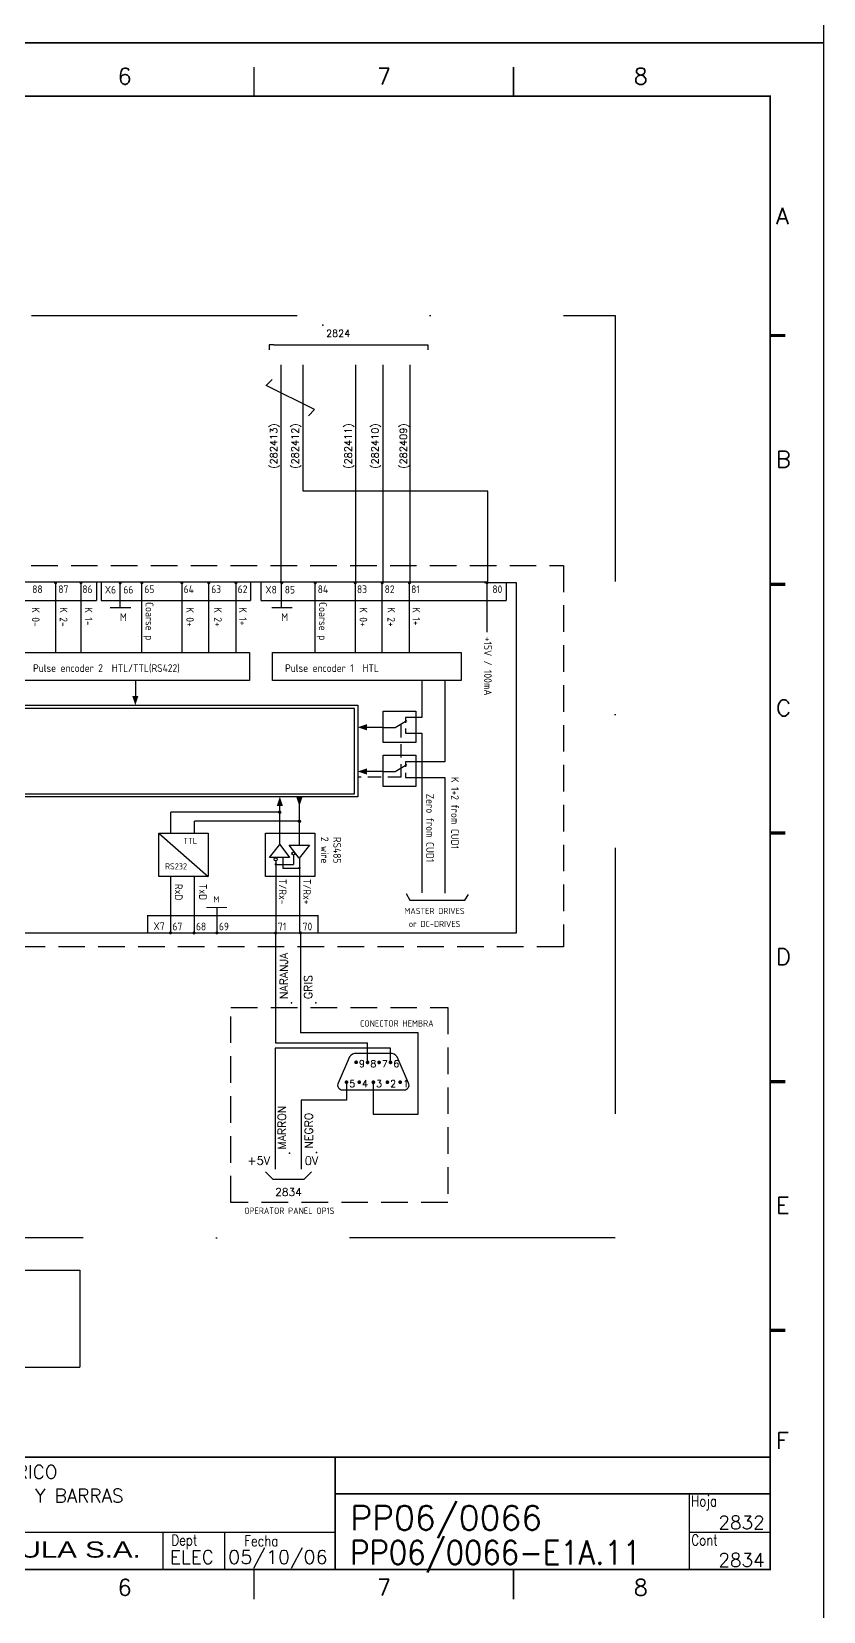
# Model space of a CAD drawing. Extents: x -4 to 416, y -4762 to 287.
# Drawn here: x 267.4 to 416.3, y -4463.1 to -4166.1 of the extents above; entities that cross this region are included whole.
import ezdxf
from ezdxf.enums import TextEntityAlignment as Align

# ---------------------------------------------------------------- set-up
doc = ezdxf.new("R2010")
doc.units = 0
doc.header["$LTSCALE"] = 10
doc.header["$MEASUREMENT"] = 0
for name, pattern in [('DASHDOT', [1, 0.5, -0.25, 0, -0.25]), ('DASHED', [0.75, 0.5, -0.25]), ('HIDDEN', [0.375, 0.25, -0.125])]:
    doc.linetypes.add(name, pattern=pattern)
doc.layers.get('0').update_dxf_attribs({"linetype": 'CONTINUOUS'})
for name, color, linetype in [('1', 7, 'CONTINUOUS'), ('10', 5, 'CONTINUOUS'), ('2', 7, 'CONTINUOUS'), ('3', 8, 'CONTINUOUS'), ('6', 7, 'DASHDOT'), ('8', 1, 'CONTINUOUS'), ('9', 6, 'CONTINUOUS'), ('DIBUJO', 7, 'CONTINUOUS'), ('NODE', 7, 'CONTINUOUS')]:
    doc.layers.add(name, color=color, linetype=linetype)
doc.styles.add('HELVETICA', font='HELV.SHX')
doc.styles.add('ISO', font='ISO')
doc.styles.add('LABEL', font='SIMPLEX', dxfattribs={"width": 0.8, "height": 4})
doc.styles.add('ROMANS', font='romans')
doc.styles.get("Standard").update_dxf_attribs({"font": 'simplex'})

# ---------------------------------------------------------------- blocks, each defined once
blk = doc.blocks.new('NOD', base_point=(237.5, 170))
at = {"layer": 'NODE'}
blk.add_point((237.5, 170), dxfattribs=at)
blk = doc.blocks.new('PAGINA')
at = {"layer": '2'}
blk.add_blockref('NOD', (-1, -1), dxfattribs=at)
at = {"layer": '8', "style": 'ROMANS'}
blk.add_attdef('NPA', (0, -4.325), '', height=2, dxfattribs=at)
at = {"layer": '9', "style": 'ROMANS'}
blk.add_attdef('NP', (0, 0), '', height=2, dxfattribs=at)
blk = doc.blocks.new('newcajec')
at = {"layer": '1'}
for p, q in [((179.4, 20.85), (0.13, 20.85)), ((7, 20.85), (7, 0)), ((71, 20.85), (71, 0)), ((84, 20.85), (84, 0.09)), ((99, 20.85), (99, 0)), ((215.2, 20.8), (215.2, 0)), ((184.64, 20.18), (184.81, 20.01)), ((184.81, 20.01), (185.18, 20.25)), ((10.6, 16.64), (0, 16.64)), ((10.6, 16.64), (99, 16.64)), ((10.6, 12.48), (0, 12.48)), ((10.6, 12.48), (99, 12.48)), ((179.4, 13.87), (215.2, 13.87)), ((368, 14.06), (368, 0)), ((10.6, 8.32), (0, 8.32)), ((10.6, 8.32), (99, 8.32)), ((179.4, 6.93), (267.63, 6.93)), ((267.63, 6.93), (302.5, 6.93)), ((270.63, 6.91), (270.63, 0)), ((282.07, 6.93), (282.07, 0)), ((368, 6.93), (383, 6.93)), ((10.6, 4.16), (0, 4.16)), ((10.6, 4.16), (99, 4.16))]:
    blk.add_line(p, q, dxfattribs=at)
for points in [[(47.5, 272.5, 0.3, 0.3, 0), (47.5, 277.91, 0.3, 0.3, 0)], [(95.5, 272.5, 0.3, 0.3, 0), (95.5, 277.91, 0.3, 0.3, 0)], [(143.5, 272.5, 0.3, 0.3, 0), (143.5, 277.91, 0.3, 0.3, 0)], [(191.5, 272.5, 0.3, 0.3, 0), (191.5, 277.91, 0.3, 0.3, 0)], [(239.5, 272.5, 0.3, 0.3, 0), (239.5, 277.91, 0.3, 0.3, 0)], [(287.5, 272.5, 0.3, 0.3, 0), (287.5, 277.91, 0.3, 0.3, 0)], [(335.5, 272.5, 0.3, 0.3, 0), (335.5, 277.91, 0.3, 0.3, 0)], [(-2.99, 228.23, 0.6, 0.6, 0), (-0.18, 228.23, 0.6, 0.6, 0)], [(383.01, 228.23, 0.6, 0.6, 0), (385.82, 228.23, 0.6, 0.6, 0)], [(-2.99, 182.23, 0.6, 0.6, 0), (-0.18, 182.23, 0.6, 0.6, 0)], [(383.01, 182.23, 0.6, 0.6, 0), (385.82, 182.23, 0.6, 0.6, 0)], [(-2.99, 136.23, 0.6, 0.6, 0), (-0.18, 136.23, 0.6, 0.6, 0)], [(383.01, 136.23, 0.6, 0.6, 0), (385.82, 136.23, 0.6, 0.6, 0)], [(-2.99, 90.23, 0.6, 0.6, 0), (-0.18, 90.23, 0.6, 0.6, 0)], [(383.01, 90.23, 0.6, 0.6, 0), (385.82, 90.23, 0.6, 0.6, 0)], [(-2.99, 44.23, 0.6, 0.6, 0), (-0.18, 44.23, 0.6, 0.6, 0)], [(383.01, 44.23, 0.6, 0.6, 0), (385.82, 44.23, 0.6, 0.6, 0)], [(383, 20.8, 0.3, 0.3, 0), (179.4, 20.8, 0.3, 0.3, 0), (179.4, 0, 0.3, 0.3, 0)], [(302.5, 20.8, 0.3, 0.3, 0), (302.5, 0, 0.3, 0.3, 0)], [(302.5, 14, 0.3, 0.3, 0), (383, 14, 0.3, 0.3, 0)], [(47.5, -5.5, 0.3, 0.3, 0), (47.5, -0.09, 0.3, 0.3, 0)], [(95.5, -5.5, 0.3, 0.3, 0), (95.5, -0.09, 0.3, 0.3, 0)], [(143.5, -5.5, 0.3, 0.3, 0), (143.5, -0.09, 0.3, 0.3, 0)], [(191.5, -5.5, 0.3, 0.3, 0), (191.5, -0.09, 0.3, 0.3, 0)], [(239.5, -5.5, 0.3, 0.3, 0), (239.5, -0.09, 0.3, 0.3, 0)], [(287.5, -5.5, 0.3, 0.3, 0), (287.5, -0.09, 0.3, 0.3, 0)], [(335.5, -5.5, 0.3, 0.3, 0), (335.5, -0.09, 0.3, 0.3, 0)]]:
    blk.add_lwpolyline(points, format="xyseb", dxfattribs=at)
at = {"layer": '1', "const_width": 0.3}
blk.add_lwpolyline([(0, 0), (0, 272.5), (383, 272.5), (383, 0)], close=True, dxfattribs=at)
at = {"layer": '2', "color": 14}
for p, q in [((221.42, 4.69), (221.42, 5.81)), ((221.42, 2.47), (221.42, 3.58))]:
    blk.add_line(p, q, dxfattribs=at)
for points in [[(220.05, 5.81), (220.05, 6.92), (226.74, 5.81), (226.74, 6.92)], [(221.42, 2.47), (220.05, 2.47), (221.42, 5.81), (220.05, 5.81)], [(221.42, 4.69), (224.25, 4.69), (221.42, 3.58), (224.25, 3.58)], [(224.25, 5.81), (225.37, 5.81), (225.37, 4.69)], [(224.25, 3.58), (225.37, 3.58), (225.37, 2.47)], [(225.37, 5.81), (226.74, 5.81), (225.37, 1.35), (226.74, 1.35)], [(224.25, 0.24), (224.25, 2.47), (220.05, 0.24), (220.05, 2.47)], [(226.74, 1.35), (226.74, 0.24), (224.25, 1.35), (224.25, 0.24)]]:
    blk.add_solid(points, dxfattribs=at)
at = {"layer": '1', "style": 'ROMANS'}
for s, p in [('1', (22.29, 274.68)), ('2', (70.29, 274.68)), ('3', (118.29, 274.68)), ('4', (166.29, 274.68)), ('5', (214.29, 274.68)), ('6', (262.29, 274.68)), ('7', (310.29, 274.68)), ('8', (357.79, 274.68)), ('A', (-4.37, 248.84)), ('A', (384.13, 248.84)), ('B', (-4.37, 203.84)), ('B', (384.13, 203.84)), ('C', (-4.37, 157.84)), ('C', (384.13, 157.84)), ('D', (-4.37, 111.84)), ('D', (384.13, 111.84)), ('E', (-4.37, 65.84)), ('E', (384.13, 65.84)), ('F', (-4.37, 22.34)), ('F', (384.13, 22.34)), ('1', (22.29, -4.82)), ('2', (70.29, -4.82)), ('3', (118.29, -4.82)), ('4', (166.29, -4.82)), ('5', (214.29, -4.82)), ('6', (262.29, -4.82)), ('7', (310.29, -4.82)), ('8', (357.79, -4.82))]:
    blk.add_text(s, height=3, dxfattribs=at).set_placement(p)
at = {"layer": '1', "style": 'LABEL', "width": 0.8}
for s, p in [('Diseno comprobado por', (179.73, 18.27)), ('Dibujo comprobado por', (179.81, 11.47)), ('Hoja', (368.38, 11.66)), ('Dibujado por', (179.83, 4.64)), ('Fecha', (285.71, 4.3)), ('Cont', (368.43, 4.46)), ('No', (2.23, 1.05)), ('Revision', (8, 1.05))]:
    blk.add_text(s, height=2, dxfattribs=at).set_placement(p)
for s, p in [('Dept', (274.61, 4.44)), ('Elaborado', (77.5, 1.05)), ('Fecha', (91.5, 1.05))]:
    blk.add_text(s, height=2, dxfattribs=at).set_placement(p, align=Align.CENTER)
at = {"layer": '10', "style": 'ROMANS'}
for tag, p in [('REV41', (3.5, 18.74)), ('REV43', (77.7, 18.74)), ('REV31', (3.5, 14.58)), ('REV33', (77.7, 14.58)), ('REV21', (3.5, 10.42)), ('REV23', (77.7, 10.42)), ('REV11', (3.5, 6.27)), ('REV13', (77.7, 6.27))]:
    blk.add_attdef(tag, text='', height=2.5, dxfattribs=at).set_placement(p, align=Align.MIDDLE)
for tag, p, height in [('REV42', (8, 17.49), 2.5), ('SHEETNAME1', (100.5, 15.83), 2.5), ('DOCUMENTTYPE', (216.43, 16.8), 2.5), ('NOTA', (305.32, 15.8), 3), ('REV32', (8, 13.33), 2.5), ('DESIGNCHECK', (180.74, 14.83), 2.5), ('OBJECT', (216.43, 12.4), 2.5), ('SHEETNAME2', (100.5, 11.67), 2.5), ('ORDER', (305.32, 7.3), 4.5), ('REV22', (8, 9.17), 2.5), ('SHEETNAME3', (100.5, 7.51), 2.5), ('DRAWINGCHECK', (180.53, 7.71), 2.5), ('CUSTOMER', (216.43, 8.08), 2.5), ('REV12', (8, 5.01), 2.5), ('SHEETNAME4', (100.5, 3.35), 2.5), ('USER', (180.63, 0.71), 2.5), ('DEPARTMENT', (271.93, 1.05), 2.5), ('DOCUMENT_ID', (305.32, 0.93), 4.4)]:
    blk.add_attdef(tag, p, '', height=height, dxfattribs=at)
for tag, width, p, p2 in [('REV44', 1.221199, (84.53, 17.49), (98.48, 17.49)), ('REV34', 1.221199, (84.53, 13.33), (98.48, 13.33)), ('REV24', 1.221199, (84.53, 9.17), (98.48, 9.17)), ('REV14', 1.221199, (84.53, 5.01), (98.48, 5.01)), ('CREATED2', 7.039915, (282.71, 1.05), (301.14, 1.05))]:
    blk.add_attdef(tag, text='', height=2.5, dxfattribs=dict(at, width=width)).set_placement(p, p2, align=Align.FIT)
for tag, p in [('SHEET', (382, 7.43)), ('NEXTSHEET', (382, 0.5))]:
    blk.add_attdef(tag, text='', height=2.5, dxfattribs=at).set_placement(p, align=Align.RIGHT)
at = {"layer": 'DIBUJO', "color": 14, "style": 'HELVETICA', "width": 1.3}
blk.add_text('RUSSULA S.A.', height=3, dxfattribs=at).set_placement((229, 2.19))
blk = doc.blocks.new('$PP313')
at = {"layer": '2'}
blk.add_blockref('NOD', (0, 0), dxfattribs=at)
at = {"layer": '8'}
blk.add_attdef('1A', (1, -3.325), '', height=2.15, dxfattribs=at)
at = {"layer": '9'}
blk.add_attdef('ID', (1, 1), '', height=2.15, dxfattribs=at)

msp = doc.modelspace()

# ---------------------------------------------------------------- linework, layer by layer
at = {"linetype": 'DASHED'}
for p, q in [((72.32, -4266.46), (367.43, -4266.46)), ((367.43, -4266.46), (367.43, -4338.14)), ((367.43, -4338.14), (72.32, -4338.14))]:
    msp.add_line(p, q, dxfattribs=at)
for p, q in [((352.89, -4269.63), (87.51, -4269.63)), ((271.96, -4282.69), (271.96, -4269.72)), ((276.71, -4282.69), (276.71, -4269.72)), ((284.08, -4274.4), (284.08, -4269.72)), ((288.14, -4282.69), (288.14, -4269.72)), ((295.7, -4282.69), (295.7, -4269.72)), ((300.73, -4282.69), (300.73, -4269.72)), ((305.88, -4282.69), (305.88, -4269.72)), ((314.43, -4274.4), (314.43, -4269.72)), ((320.76, -4282.69), (320.76, -4269.72)), ((328.32, -4282.69), (328.32, -4269.72)), ((333.34, -4282.69), (333.34, -4269.72)), ((338.49, -4282.69), (338.49, -4269.72)), ((353.11, -4278.99), (353.11, -4269.72)), ((286.93, -4288.06), (286.93, -4291.49)), ((340.81, -4288.06), (340.81, -4295.05)), ((333.41, -4296.91), (329.99, -4296.91)), ((340.81, -4298), (340.81, -4327.99)), ((333.41, -4305.22), (329.99, -4305.22)), ((314.06, -4318.88), (314.06, -4311.19)), ((317.77, -4319.04), (317.77, -4311.19)), ((312.14, -4321.36), (314.07, -4318.92)), ((314.07, -4318.92), (315.93, -4321.36)), ((315.87, -4319.06), (319.67, -4319.06)), ((317.73, -4321.5), (315.87, -4319.06)), ((319.67, -4319.06), (317.73, -4321.5)), ((315.93, -4321.36), (312.14, -4321.36)), ((302.25, -4330.75), (302.25, -4335.43)), ((313.3, -4335.55), (313.3, -4356.22)), ((313.3, -4356.22), (330.59, -4356.22)), ((340.12, -4354.34), (317.97, -4354.34)), ((330.59, -4359.89), (330.59, -4356.22)), ((340.12, -4369.63), (340.12, -4354.34)), ((334.9, -4357.22), (313.19, -4357.22)), ((313.19, -4357.22), (313.19, -4375.05)), ((334.9, -4359.89), (334.9, -4357.22)), ((326.62, -4363.61), (326.62, -4366.97)), ((331.67, -4363.61), (331.67, -4369.63)), ((326.62, -4366.97), (318.12, -4366.97)), ((318.12, -4366.97), (318.12, -4375.05)), ((331.67, -4369.63), (340.12, -4369.63)), ((312.77, -4381.87), (311.38, -4380.48)), ((318.68, -4381.87), (320.07, -4380.48)), ((312.77, -4381.87), (318.68, -4381.87))]:
    msp.add_line(p, q)
at = {"color": 3}
for p, q in [((279.59, -4269.73), (279.59, -4273.04)), ((280.5, -4269.73), (280.5, -4273.04)), ((308.54, -4269.72), (308.54, -4273.07)), ((310.51, -4269.72), (310.51, -4273.02)), ((356.68, -4269.72), (356.68, -4273.07)), ((263.64, -4273.07), (279.59, -4273.07)), ((280.5, -4273.07), (308.54, -4273.07)), ((310.52, -4273.07), (356.68, -4273.07)), ((103.25, -4292.76), (328.73, -4292.76)), ((328.15, -4293.34), (103.82, -4293.34)), ((328.15, -4309.39), (328.15, -4293.34)), ((328.73, -4292.76), (328.73, -4309.97)), ((103.82, -4309.39), (328.15, -4309.39)), ((328.73, -4309.97), (103.25, -4309.97)), ((289.27, -4335.54), (289.27, -4332.23)), ((289.27, -4332.25), (321.27, -4332.25)), ((321.31, -4335.54), (321.31, -4332.23))]:
    msp.add_line(p, q, dxfattribs=at)
at = {"color": 0}
msp.add_line((87.51, -4335.54), (358.57, -4335.54), dxfattribs=at)
for points, format in [([(271.77, -4269.72, 0.289, 0.289, 1), (272.06, -4269.72, 0.289, 0.289, 1)], "xyseb"), ([(276.55, -4269.72, 0.289, 0.289, 1), (276.83, -4269.72, 0.289, 0.289, 1)], "xyseb"), ([(283.93, -4269.72, 0.289, 0.289, 1), (284.22, -4269.72, 0.289, 0.289, 1)], "xyseb"), ([(288, -4269.72, 0.289, 0.289, 1), (288.28, -4269.72, 0.289, 0.289, 1)], "xyseb"), ([(295.52, -4269.72, 0.289, 0.289, 1), (295.81, -4269.72, 0.289, 0.289, 1)], "xyseb"), ([(300.58, -4269.72, 0.289, 0.289, 1), (300.87, -4269.72, 0.289, 0.289, 1)], "xyseb"), ([(305.69, -4269.72, 0.289, 0.289, 1), (305.98, -4269.72, 0.289, 0.289, 1)], "xyseb"), ([(314.29, -4269.72, 0.289, 0.289, 1), (314.58, -4269.72, 0.289, 0.289, 1)], "xyseb"), ([(320.61, -4269.72, 0.289, 0.289, 1), (320.9, -4269.72, 0.289, 0.289, 1)], "xyseb"), ([(328.13, -4269.72, 0.289, 0.289, 1), (328.42, -4269.72, 0.289, 0.289, 1)], "xyseb"), ([(333.2, -4269.72, 0.289, 0.289, 1), (333.49, -4269.72, 0.289, 0.289, 1)], "xyseb"), ([(338.31, -4269.72, 0.289, 0.289, 1), (338.6, -4269.72, 0.289, 0.289, 1)], "xyseb"), ([(352.91, -4269.72, 0.289, 0.289, 1), (353.19, -4269.72, 0.289, 0.289, 1)], "xyseb"), ([(293.38, -4335.54, 0.289, 0.289, 1), (293.67, -4335.54, 0.289, 0.289, 1)], "xyseb"), ([(297.8, -4335.54, 0.289, 0.289, 1), (298.09, -4335.54, 0.289, 0.289, 1)], "xyseb"), ([(302.11, -4335.54, 0.289, 0.289, 1), (302.4, -4335.54, 0.289, 0.289, 1)], "xyseb"), ([(313.16, -4335.54, 0.289, 0.289, 1), (313.45, -4335.54, 0.289, 0.289, 1)], "xyseb"), ([(317.82, -4335.54, 0.289, 0.289, 1), (318.11, -4335.54, 0.289, 0.289, 1)], "xyseb"), ([(328.53, -4358.22, 0.267949), (327.19, -4358.85), (325.03, -4363.77, 0.541238), (325.87, -4365.06), (331.67, -4365.06), (337.47, -4365.06, 0.541238), (338.31, -4363.77), (336.15, -4358.85, 0.267949), (334.81, -4358.22), (331.67, -4358.22)], "xyb")]:
    msp.add_lwpolyline(points, format=format, close=True)
for points in [[(286.91, -4292.73, 0, 1.16, 0), (286.91, -4291, 1.16, 1.16, 0)], [(328.74, -4296.89, 0, 1.16, 0), (330.48, -4296.89, 1.16, 1.16, 0)], [(328.74, -4305.2, 0, 1.16, 0), (330.48, -4305.2, 1.16, 1.16, 0)], [(314.08, -4309.94, 0, 1.16, 0), (314.08, -4311.67, 1.16, 1.16, 0)], [(317.76, -4311.76, 0, 1.16, 0), (317.76, -4310.02, 1.16, 1.16, 0)]]:
    msp.add_lwpolyline(points, format="xyseb")
at = {"linetype": 'DASHED'}
msp.add_lwpolyline([(304.88, -4349.58), (345.66, -4349.58), (345.66, -4386.24), (304.88, -4386.24)], close=True, dxfattribs=at)
at = {"const_width": 0.35}
for points in [[(328.26, -4359.87, 1), (328.61, -4359.87, 1)], [(330.41, -4359.89, 1), (330.76, -4359.89, 1)], [(332.58, -4359.89, 1), (332.93, -4359.89, 1)], [(334.72, -4359.89, 1), (335.07, -4359.89, 1)], [(326.45, -4363.61, 1), (326.8, -4363.61, 1)], [(328.85, -4363.61, 1), (329.2, -4363.61, 1)], [(331.5, -4363.61, 1), (331.85, -4363.61, 1)], [(334.14, -4363.61, 1), (334.49, -4363.61, 1)], [(336.55, -4363.61, 1), (336.9, -4363.61, 1)]]:
    msp.add_lwpolyline(points, format="xyb", close=True, dxfattribs=at)
at = {"layer": '2', "linetype": 'DASHDOT', "ltscale": 10}
for p, q in [((67.16, -4219.47), (377.17, -4219.47)), ((377.17, -4219.47), (377.17, -4392.89)), ((377.17, -4392.89), (67.16, -4392.89))]:
    msp.add_line(p, q, dxfattribs=at)
at = {"layer": '2', "color": 7}
for p, q in [((311.53, -4232.62), (312.67, -4231.49)), ((320.62, -4237.17), (311.53, -4232.62)), ((319.49, -4238.31), (320.62, -4237.17))]:
    msp.add_line(p, q, dxfattribs=at)
at = {"layer": '2'}
for p, q in [((358.57, -4335.54), (358.57, -4269.64)), ((345.14, -4288.13), (345.14, -4303.36)), ((333.51, -4296.94), (335.78, -4296.94)), ((335.78, -4296.94), (337.99, -4295.6)), ((340.81, -4295.05), (337.71, -4295.05)), ((337.71, -4295.05), (337.71, -4296.02)), ((337.71, -4297.12), (337.71, -4298)), ((337.71, -4298), (340.81, -4298)), ((340.81, -4303.36), (337.71, -4303.36)), ((337.71, -4303.36), (337.71, -4304.33)), ((345.14, -4303.36), (338.98, -4303.36)), ((333.51, -4305.2), (335.78, -4305.2)), ((335.78, -4305.2), (337.99, -4303.86)), ((337.71, -4305.43), (337.71, -4306.31)), ((337.71, -4306.31), (340.81, -4306.31)), ((338.98, -4306.31), (345.14, -4306.31)), ((345.14, -4306.31), (345.14, -4328.06)), ((314.09, -4312.86), (293.6, -4312.86)), ((293.6, -4316.81), (293.6, -4312.86)), ((317.78, -4314.54), (298.02, -4314.54)), ((298.02, -4316.81), (298.02, -4314.54)), ((291.36, -4316.83), (300.62, -4324.97)), ((316.65, -4320.92), (316.65, -4322.66)), ((313.34, -4322.02), (313.34, -4335.43)), ((313.36, -4322.66), (316.65, -4322.66)), ((314.66, -4321.41), (314.66, -4323.35)), ((314.66, -4323.35), (317.87, -4323.35)), ((317.79, -4321.53), (317.79, -4335.28)), ((293.6, -4335.5), (293.6, -4324.94)), ((298.02, -4335.5), (298.02, -4324.94)), ((337.82, -4328.12), (338.54, -4329.36)), ((338.54, -4329.36), (348.85, -4329.36)), ((348.85, -4329.36), (349.54, -4328.3))]:
    msp.add_line(p, q, dxfattribs=at)
at = {"layer": '2', "linetype": 'HIDDEN'}
for p, q in [((336.87, -4296.31), (336.87, -4306.29)), ((336.87, -4306.29), (328.73, -4306.29))]:
    msp.add_line(p, q, dxfattribs=at)
at = {"layer": '2', "const_width": 0.197}
for points in [[(282.17, -4274.4), (286.1, -4274.4)], [(312.52, -4274.4), (316.45, -4274.4)], [(304.16, -4330.75), (300.24, -4330.75)]]:
    msp.add_lwpolyline(points, dxfattribs=at)
at = {"layer": '2'}
for points in [[(264.43, -4282.82), (308.41, -4282.82), (308.41, -4288.09), (264.43, -4288.09)], [(312.72, -4282.82), (348.17, -4282.82), (348.17, -4288.09), (312.72, -4288.09)], [(333.53, -4293.84), (339.68, -4293.84), (339.68, -4299.73), (333.53, -4299.73)], [(333.53, -4302.16), (339.68, -4302.16), (339.68, -4308.04), (333.53, -4308.04)], [(291.34, -4316.81), (300.62, -4316.81), (300.62, -4324.95), (291.34, -4324.95)], [(311.39, -4316.81), (320.67, -4316.81), (320.67, -4324.95), (311.39, -4324.95)]]:
    msp.add_lwpolyline(points, close=True, dxfattribs=at)
for points, const_width in [([(313.89, -4312.86, 1), (314.25, -4312.86, 1)], 0.296), ([(317.6, -4314.56, 1), (317.96, -4314.56, 1)], 0.296), ([(313.2, -4322.67, 1), (313.47, -4322.67, 1)], 0.197), ([(317.65, -4323.33, 1), (317.91, -4323.33, 1)], 0.197)]:
    msp.add_lwpolyline(points, format="xyb", close=True, dxfattribs=dict(at, const_width=const_width))
for centre in [(316.65, -4320.62), (313.3, -4321.71)]:
    msp.add_circle(centre, 0.301, dxfattribs=at)
at = {"layer": '3', "color": 0}
msp.add_line((352.59, -4269.64), (358.54, -4269.64), dxfattribs=at)
at = {"layer": '6', "ltscale": 10}
for p, q in [((239.92, -4398.92), (276.44, -4398.92)), ((276.44, -4398.92), (276.44, -4417.19)), ((239.92, -4417.19), (276.44, -4417.19))]:
    msp.add_line(p, q, dxfattribs=at)
at = {"layer": 'DIBUJO'}
for p, q in [((312.96, -4225), (312.05, -4225)), ((312.05, -4225), (312.05, -4225.91)), ((312.96, -4225), (341.04, -4225)), ((341.04, -4225), (341.95, -4225)), ((341.95, -4225), (341.95, -4225.91)), ((314.32, -4269.63), (314.32, -4228.76)), ((318.46, -4252.47), (318.46, -4228.76)), ((328.4, -4269.63), (328.4, -4228.76)), ((333.49, -4269.72), (333.49, -4228.76)), ((338.6, -4269.72), (338.6, -4228.76)), ((353.19, -4252.47), (318.46, -4252.47)), ((353.19, -4269.72), (353.19, -4252.47)), ((317.97, -4335.54), (317.97, -4354.34)), ((313.19, -4375.05), (313.19, -4379.96)), ((318.12, -4375.05), (318.12, -4379.96))]:
    msp.add_line(p, q, dxfattribs=at)
for points in [[(-3.68, -3871.24), (416.32, -3871.24), (416.32, -4168.24), (-3.68, -4168.24), (-3.68, -3871.24)], [(-3.68, -4168.24), (416.32, -4168.24), (416.32, -4465.24), (-3.68, -4465.24), (-3.68, -4168.24)]]:
    msp.add_lwpolyline(points, dxfattribs=at)

# ---------------------------------------------------------------- block references
at = {"xscale": 0.6568181818181466, "yscale": 0.6568181818181466, "zscale": 0.6568181818181466}
msp.add_blockref('PAGINA', (322.8, -4220.64), dxfattribs=at).add_auto_attribs({'NPA': '2824'})
ref = msp.add_blockref('$PP313', (316.26, -4348.68), dxfattribs=dict(xscale=0.6995454545455521, yscale=0.6995454545455521, zscale=0.6995454545455521, rotation=90))
ref.add_attrib('ID', 'NARANJA', (315.56, -4347.98), dxfattribs={"layer": '9', "height": 1.504, "rotation": 90, "style": 'ROMANS'})
ref = msp.add_blockref('$PP313', (320.87, -4348.68), dxfattribs=dict(xscale=0.6995454545455521, yscale=0.6995454545455521, zscale=0.6995454545455521, rotation=90))
ref.add_attrib('ID', 'GRIS', (320.17, -4347.98), dxfattribs={"layer": '9', "height": 1.504, "rotation": 90, "style": 'ROMANS'})
ref = msp.add_blockref('$PP313', (315.92, -4376.97), dxfattribs=dict(xscale=0.6995454545455521, yscale=0.6995454545455521, zscale=0.6995454545455521, rotation=90))
ref.add_attrib('ID', 'MARRON', (315.22, -4376.27), dxfattribs={"layer": '9', "height": 1.504, "rotation": 90, "style": 'ROMANS'})
ref = msp.add_blockref('$PP313', (320.97, -4376.81), dxfattribs=dict(xscale=0.6995454545455521, yscale=0.6995454545455521, zscale=0.6995454545455521, rotation=90))
ref.add_attrib('ID', 'NEGRO', (320.27, -4376.11), dxfattribs={"layer": '9', "height": 1.504, "rotation": 90, "style": 'ROMANS'})
at = {"layer": '2', "color": 7}
ref = msp.add_blockref('newcajec', (17, -4455.22), dxfattribs=dict(at, xscale=1.016442892079945, yscale=1.016442892079945, zscale=1.016442892079945))
ref.add_attrib('REV24', '28/05/07', dxfattribs={"layer": '10', "height": 2.541, "style": 'ROMANS', "width": 0.728168}).set_placement((102.91, -4445.89), (117.1, -4445.89), align=Align.FIT)
ref.add_attrib('SHEETNAME3', 'T400', (119.15, -4447.59), dxfattribs={"layer": '10', "height": 2.541, "style": 'ROMANS'})
ref.add_attrib('SHEETNAME2', 'CONVERTIDOR C.C. TIJERA 18RM', (119.15, -4443.36), dxfattribs={"layer": '10', "height": 2.5411, "style": 'ROMANS'})
ref.add_attrib('SHEETNAME1', '+TA111', (119.15, -4439.13), dxfattribs={"layer": '10', "height": 2.541, "style": 'ROMANS'})
ref.add_attrib('USER', 'J.PAZOS', (200.6, -4454.5), dxfattribs={"layer": '10', "height": 2.541, "style": 'ROMANS'})
ref.add_attrib('DRAWINGCHECK', 'J.L.C.C.', (200.5, -4447.38), dxfattribs={"layer": '10', "height": 2.541, "style": 'ROMANS'})
ref.add_attrib('DESIGNCHECK', 'J.M. CEDEIRA', (200.71, -4440.14), dxfattribs={"layer": '10', "height": 2.5411, "style": 'ROMANS'})
ref.add_attrib('REV22', 'As-built', (25.13, -4445.89), dxfattribs={"layer": '10', "height": 2.541, "style": 'ROMANS'})
ref.add_attrib('REV12', 'Aprobación documentación', (25.13, -4450.12), dxfattribs={"layer": '10', "height": 2.5411, "style": 'ROMANS'})
ref.add_attrib('REV21', '1', dxfattribs={"layer": '10', "height": 2.54, "style": 'ROMANS'}).set_placement((20.56, -4444.62), align=Align.MIDDLE)
ref.add_attrib('REV11', '0', dxfattribs={"layer": '10', "height": 2.54, "style": 'ROMANS'}).set_placement((20.56, -4448.85), align=Align.MIDDLE)
ref.add_attrib('SHEETNAME4', '-', (119.15, -4451.82), dxfattribs={"layer": '10', "height": 2.54, "style": 'ROMANS'})
ref.add_attrib('REV14', '18/10/06', dxfattribs={"layer": '10', "height": 2.541, "style": 'ROMANS', "width": 0.728168}).set_placement((102.91, -4450.12), (117.1, -4450.12), align=Align.FIT)
ref.add_attrib('REV23', 'C.C.R.', dxfattribs={"layer": '10', "height": 2.541, "style": 'ROMANS'}).set_placement((95.98, -4444.62), align=Align.MIDDLE)
ref.add_attrib('REV13', 'PAZOS', dxfattribs={"layer": '10', "height": 2.541, "style": 'ROMANS'}).set_placement((95.98, -4448.85), align=Align.MIDDLE)
ref.add_attrib('DOCUMENT_ID', 'PP06/0066-E1A.11', (327.34, -4454.27), dxfattribs={"layer": '10', "height": 4.4723, "style": 'ROMANS', "width": 0.9})
ref.add_attrib('ORDER', 'PP06/0066', (327.34, -4447.8), dxfattribs={"layer": '10', "height": 4.574, "style": 'ROMANS'})
ref.add_attrib('CUSTOMER', 'ACINDAR', (236.99, -4447), dxfattribs={"layer": '10', "height": 2.541, "style": 'ROMANS'})
ref.add_attrib('OBJECT', 'TREN DE ROLLOS Y BARRAS', (236.99, -4442.61), dxfattribs={"layer": '10', "height": 2.5411, "style": 'ROMANS'})
ref.add_attrib('DOCUMENTTYPE', 'ESQUEMA ELECTRICO', (236.99, -4438.14), dxfattribs={"layer": '10', "height": 2.5411, "style": 'ROMANS'})
ref.add_attrib('CREATED2', '05/10/06', dxfattribs={"layer": '10', "height": 2.541, "style": 'ROMANS', "width": 0.961976}).set_placement((304.36, -4454.16), (323.1, -4454.16), align=Align.FIT)
ref.add_attrib('DEPARTMENT', 'ELEC', (293.4, -4454.16), dxfattribs={"layer": '10', "height": 2.541, "style": 'ROMANS'})
ref.add_attrib('NEXTSHEET', '2834', dxfattribs={"layer": '10', "height": 2.541, "style": 'ROMANS'}).set_placement((405.28, -4454.71), align=Align.RIGHT)
ref.add_attrib('SHEET', '2832', dxfattribs={"layer": '10', "height": 2.541, "style": 'ROMANS'}).set_placement((405.28, -4447.66), align=Align.RIGHT)

# ---------------------------------------------------------------- texts
at = {"style": 'ISO'}
for s, height, p in [('88', 1.445, (267.51, -4271.66)), ('87', 1.445, (272.42, -4271.66)), ('86', 1.445, (276.94, -4271.66)), ('X6', 1.445, (281.17, -4271.74)), ('66', 1.445, (284.66, -4271.74)), ('65', 1.445, (288.6, -4271.66)), ('64', 1.445, (295.99, -4271.66)), ('63', 1.445, (301.18, -4271.66)), ('62', 1.445, (306.16, -4271.66)), ('X8', 1.445, (311.37, -4271.74)), ('85', 1.445, (315.01, -4271.74)), ('84', 1.445, (321.21, -4271.66)), ('83', 1.445, (328.6, -4271.66)), ('82', 1.445, (333.8, -4271.66)), ('81', 1.445, (338.78, -4271.66)), ('80', 1.445, (354.06, -4271.66)), ('M', 1.45, (284.02, -4276.91)), ('M', 1.45, (314.37, -4276.91)), ('Pulse encoder 2  HTL/TTL(RS422)', 1.445, (267.67, -4286.48)), ('Pulse encoder 1  HTL', 1.445, (315.07, -4286.48)), ('67', 1.445, (293.89, -4335.06)), ('68', 1.445, (298.31, -4335.06)), ('69', 1.445, (302.62, -4335.06)), ('71', 1.445, (313.73, -4335.06)), ('70', 1.445, (318.38, -4335.06))]:
    msp.add_text(s, height=height, dxfattribs=at).set_placement(p)
for s, p in [('Coarse p', (288.84, -4273.35)), ('Coarse p', (321.46, -4273.35)), ('K 0-', (267.45, -4274.31)), ('K 2-', (272.7, -4274.31)), ('K 1-', (277.4, -4274.31)), ('K 0+', (296.47, -4274.31)), ('K 2+', (301.72, -4274.31)), ('K 1+', (306.42, -4274.31)), ('K 0+', (329.08, -4274.31)), ('K 2+', (334.33, -4274.31)), ('K 1+', (339.03, -4274.31)), ('+15V / 100mA', (352.49, -4279.88)), ('K 1+2 from CUD1', (346.3, -4306.23)), ('Zero from CUD1', (341.62, -4309.36)), ('2 wire', (321.8, -4317.49)), ('RS485', (324.15, -4317.49)), ('RxD', (294.34, -4326.34)), ('TxD', (298.91, -4326.34)), ('T/Rx-', (313.9, -4325.39)), ('T/Rx+', (318.47, -4325.39))]:
    msp.add_text(s, height=1.445, rotation=270, dxfattribs=at).set_placement(p)
for s, height, p in [('TTL', 1.156, (297.24, -4318.83)), ('RS232', 1.156, (294.57, -4323.61)), ('M', 1.16, (302.15, -4329.83)), ('MASTER DRIVES', 1.156, (343.19, -4331.99)), ('or DC-DRIVES', 1.156, (343.19, -4334.44)), ('CONECTOR HEMBRA', 1.2312, (336.09, -4353.18)), ('OPERATOR PANEL OP1S', 1.2312, (315.88, -4388.4))]:
    msp.add_text(s, height=height, dxfattribs=at).set_placement(p, align=Align.CENTER)
msp.add_text('X7', height=1.445, dxfattribs=at).set_placement((292.41, -4334.98), align=Align.RIGHT)
at = {"char_height": 1.3, "width": 1.3663, "attachment_point": 1, "style": 'ROMANS'}
for s, insert in [('9', (328.96, -4359.48)), ('8', (331.11, -4359.5)), ('7', (333.28, -4359.5)), ('6', (335.42, -4359.5)), ('5', (327.15, -4363.23)), ('4', (329.55, -4363.23)), ('3', (332.2, -4363.23)), ('2', (334.84, -4363.23)), ('1', (337.25, -4363.23))]:
    msp.add_mtext(s, dxfattribs=dict(at, insert=insert))
at = {"layer": '2', "color": 6}
for s, p in [('(282413)', (313.59, -4248.3)), ('(282412)', (317.63, -4248.3)), ('(282411)', (327.62, -4248.3)), ('(282410)', (332.65, -4248.3)), ('(282409)', (338, -4248.3))]:
    msp.add_text(s, height=1.35, rotation=90, dxfattribs=at).set_placement(p)
for s, p in [('+5V', (307.96, -4379.13)), ('0V', (318.76, -4379.17))]:
    msp.add_text(s, height=1.574, dxfattribs=at).set_placement(p)
at = {"layer": '2', "color": 1}
msp.add_text('2834', height=1.478, dxfattribs=at).set_placement((313.18, -4385))

doc.saveas('drawing.dxf')
